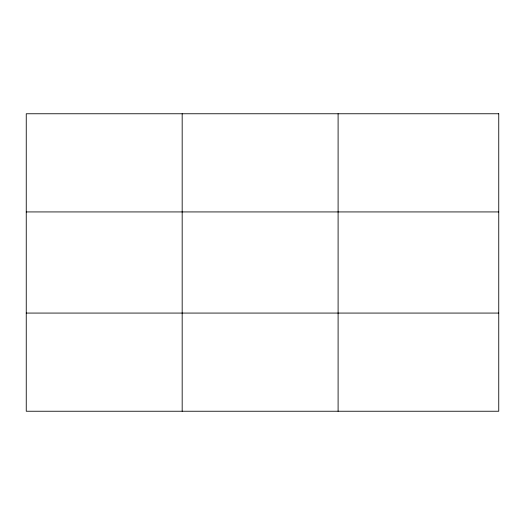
<?xml version="1.0" encoding="UTF-8"?>
<svg xmlns="http://www.w3.org/2000/svg" width="525" height="525" viewBox="0 0 525 525"><rect width="100%" height="100%" fill="white"/><g stroke="black" fill="none" stroke-linecap="round" stroke-linejoin="round"><path stroke-width="0.79" d="M182.175 411.239L182.175 113.761M338.1 411.239L338.1 113.761M26.25 211.929L498.75 211.929M26.25 313.071L498.75 313.071M498.75 113.761L498.75 411.239L26.25 411.239L26.25 113.761L498.75 113.761"/></g></svg>
